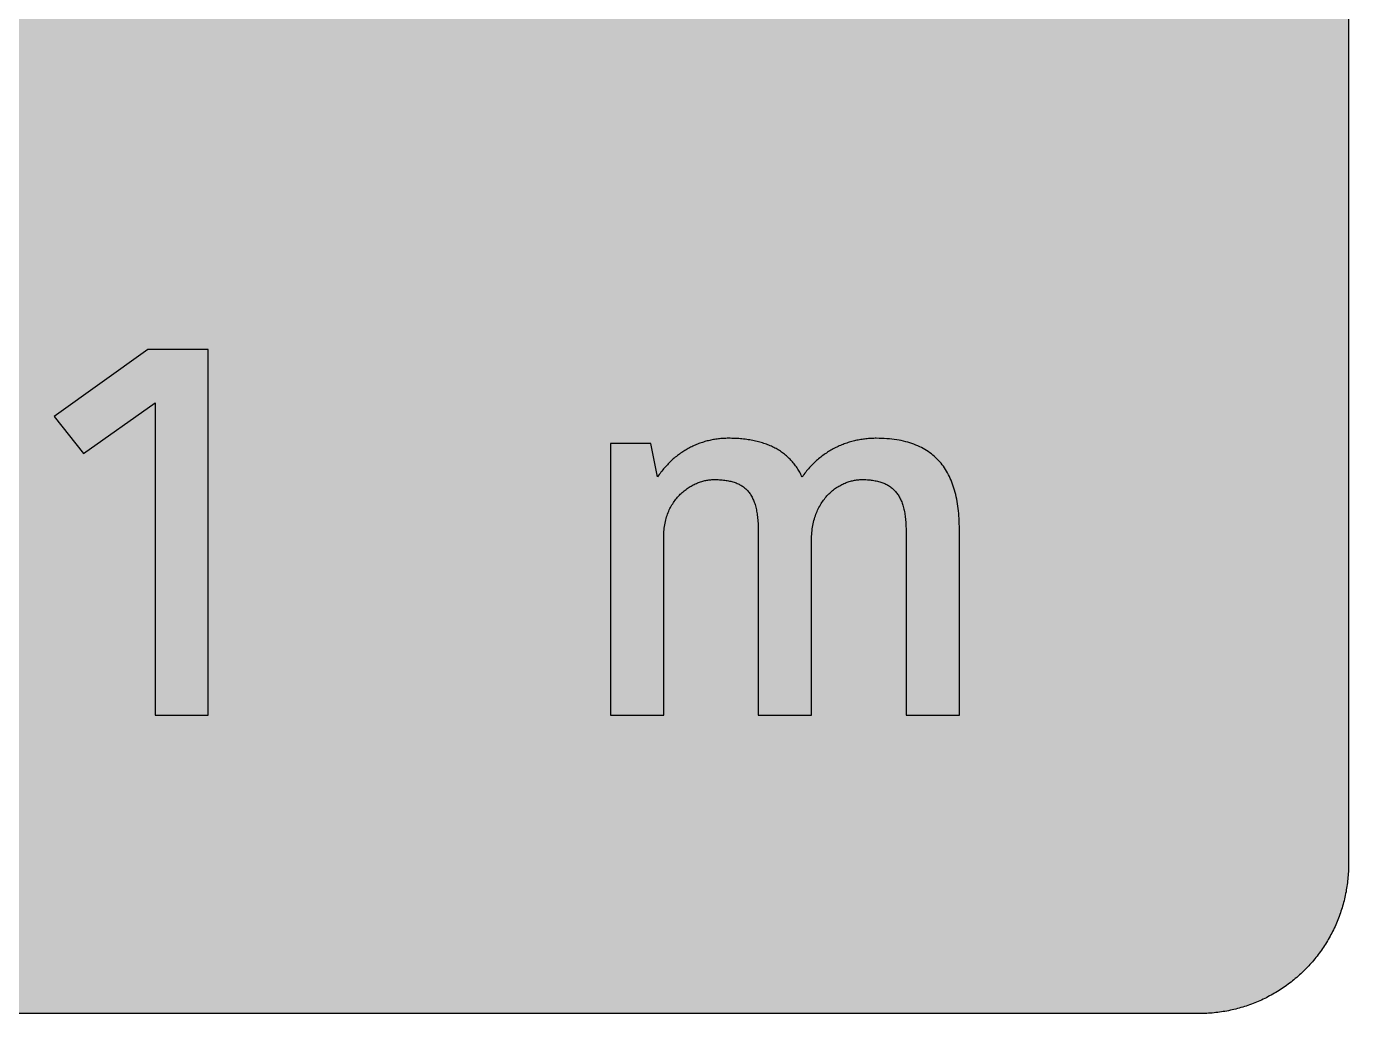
# Model space of a CAD drawing. Header units: millimetres. Extents: x 0 to 212, y 0 to 212.
# Drawn here: x 86.7 to 211.7, y 0.1 to 93.4 of the extents above; entities that cross this region are included whole.
import ezdxf

# ---------------------------------------------------------------- set-up
doc = ezdxf.new("R2010")
doc.units = ezdxf.units.MM

msp = doc.modelspace()

# ---------------------------------------------------------------- hatches: boundary and pattern name
for color, points in [(254, [(14.1633, 0.0536), (13.9878, 0.0533), (13.8125, 0.0559), (13.6373, 0.061), (13.462, 0.0686), (13.2893, 0.0787), (13.114, 0.0914), (12.9413, 0.1041), (12.7686, 0.1219), (12.5959, 0.1397), (12.4231, 0.16), (12.2504, 0.1829), (12.0777, 0.2057), (11.9075, 0.2337), (11.7373, 0.2616), (11.5672, 0.2921), (11.397, 0.3251), (11.2268, 0.3607), (11.0592, 0.3988), (10.8915, 0.4369), (10.7239, 0.4775), (10.5562, 0.5207), (10.3886, 0.5664), (10.2235, 0.6121), (10.0584, 0.6629), (9.8933, 0.7137), (9.7307, 0.7671), (9.5682, 0.8204), (9.4056, 0.8788), (9.2431, 0.9373), (9.083, 0.9982), (8.923, 1.0617), (8.763, 1.1252), (8.6055, 1.1938), (8.4455, 1.2624), (8.2906, 1.331), (8.1331, 1.4046), (7.9781, 1.4783), (7.8232, 1.5545), (7.6708, 1.6332), (7.5184, 1.7145), (7.366, 1.7958), (7.2161, 1.8796), (7.0663, 1.966), (6.919, 2.0523), (6.7716, 2.1438), (6.6243, 2.2352), (6.4795, 2.3266), (6.3348, 2.4232), (6.19, 2.5197), (6.0477, 2.6187), (5.908, 2.7178), (5.7683, 2.8194), (5.6286, 2.9235), (5.4915, 3.0302), (5.3543, 3.1369), (5.2197, 3.2461), (5.0851, 3.3579), (4.953, 3.4722), (4.8209, 3.5865), (4.6914, 3.7033), (4.5644, 3.8202), (4.4348, 3.9395), (4.3104, 4.0615), (4.1859, 4.1859), (4.0615, 4.3104), (3.9395, 4.4348), (3.8202, 4.5618), (3.7033, 4.6914), (3.5865, 4.8209), (3.4722, 4.953), (3.3579, 5.0851), (3.2487, 5.2197), (3.1369, 5.3543), (3.0302, 5.4915), (2.9235, 5.6286), (2.8194, 5.7683), (2.7178, 5.908), (2.6187, 6.0477), (2.5197, 6.19), (2.4232, 6.3348), (2.3266, 6.477), (2.2352, 6.6243), (2.1438, 6.7691), (2.0523, 6.9164), (1.966, 7.0663), (1.8796, 7.2161), (1.7958, 7.366), (1.7145, 7.5184), (1.6332, 7.6708), (1.5545, 7.8232), (1.4783, 7.9781), (1.4046, 8.1331), (1.331, 8.2906), (1.2598, 8.4455), (1.1913, 8.603), (1.1252, 8.763), (1.0592, 8.923), (0.9982, 9.083), (0.9373, 9.2431), (0.8763, 9.4056), (0.8204, 9.5682), (0.7645, 9.7307), (0.7112, 9.8933), (0.6604, 10.0584), (0.6121, 10.2235), (0.5639, 10.3911), (0.5207, 10.5562), (0.4775, 10.7239), (0.4343, 10.8915), (0.3962, 11.0592), (0.3607, 11.2268), (0.3251, 11.397), (0.2921, 11.5672), (0.2616, 11.7373), (0.2311, 11.9075), (0.2057, 12.0802), (0.1803, 12.2504), (0.1575, 12.4231), (0.1372, 12.5959), (0.1194, 12.7686), (0.1041, 12.9413), (0.0889, 13.1166), (0.0787, 13.2893), (0.0686, 13.4645), (0.061, 13.6373), (0.0559, 13.8125), (0.0508, 13.9878), (0.0508, 14.163), (0.0522, 197.6092), (0.0508, 197.7822), (0.0559, 197.9574), (0.061, 198.1327), (0.0686, 198.308), (0.0787, 198.4807), (0.0889, 198.6559), (0.1041, 198.8287), (0.1194, 199.0014), (0.1372, 199.1741), (0.1575, 199.3468), (0.1803, 199.5195), (0.2057, 199.6923), (0.2311, 199.8624), (0.2616, 200.0326), (0.2921, 200.2028), (0.3251, 200.373), (0.3607, 200.5432), (0.3962, 200.7108), (0.4343, 200.8784), (0.4775, 201.0461), (0.5207, 201.2137), (0.5639, 201.3814), (0.6121, 201.5465), (0.6604, 201.7116), (0.7112, 201.8767), (0.7645, 202.0392), (0.8204, 202.2018), (0.8763, 202.3643), (0.9373, 202.5269), (0.9982, 202.6869), (1.0592, 202.8469), (1.1252, 203.007), (1.1913, 203.1644), (1.2598, 203.3245), (1.331, 203.4794), (1.4046, 203.6369), (1.4783, 203.7918), (1.5545, 203.9468), (1.6332, 204.0992), (1.7145, 204.2516), (1.7958, 204.404), (1.8796, 204.5538), (1.966, 204.7037), (2.0523, 204.851), (2.1438, 204.9983), (2.2352, 205.1456), (2.3266, 205.2904), (2.4232, 205.4352), (2.5197, 205.58), (2.6187, 205.7222), (2.7178, 205.8619), (2.8194, 206.0016), (2.9235, 206.1413), (3.0302, 206.2785), (3.1369, 206.4156), (3.2487, 206.5503), (3.3579, 206.6849), (3.4722, 206.817), (3.5865, 206.949), (3.7033, 207.0786), (3.8202, 207.2056), (3.9395, 207.3351), (4.0615, 207.4596), (4.1859, 207.584), (4.3104, 207.7085), (4.4348, 207.8304), (4.5644, 207.9498), (4.6914, 208.0666), (4.8209, 208.1835), (4.953, 208.2978), (5.0851, 208.4121), (5.2197, 208.5213), (5.3543, 208.6331), (5.4915, 208.7397), (5.6286, 208.8464), (5.7683, 208.9506), (5.908, 209.0522), (6.0477, 209.1512), (6.19, 209.2503), (6.3348, 209.3468), (6.4795, 209.4433), (6.6243, 209.5348), (6.7716, 209.6262), (6.919, 209.7176), (7.0663, 209.804), (7.2161, 209.8904), (7.366, 209.9742), (7.5184, 210.0555), (7.6708, 210.1367), (7.8232, 210.2155), (7.9781, 210.2917), (8.1331, 210.3653), (8.2906, 210.439), (8.4455, 210.5101), (8.6055, 210.5787), (8.763, 210.6447), (8.923, 210.7108), (9.083, 210.7717), (9.2431, 210.8327), (9.4056, 210.8937), (9.5682, 210.9495), (9.7307, 211.0054), (9.8933, 211.0588), (10.0584, 211.1096), (10.2235, 211.1578), (10.3886, 211.2061), (10.5562, 211.2493), (10.7239, 211.2924), (10.8915, 211.3356), (11.0592, 211.3737), (11.2268, 211.4093), (11.397, 211.4448), (11.5672, 211.4779), (11.7373, 211.5083), (11.9075, 211.5388), (12.0777, 211.5642), (12.2504, 211.5896), (12.4231, 211.6125), (12.5959, 211.6328), (12.7686, 211.6506), (12.9413, 211.6658), (13.114, 211.6811), (13.2893, 211.6912), (13.462, 211.7014), (13.6373, 211.709), (13.8125, 211.7141), (13.9878, 211.7192), (14.163, 211.7192), (197.6078, 211.7203), (197.7822, 211.7192), (197.9574, 211.7141), (198.1327, 211.709), (198.3054, 211.7014), (198.4807, 211.6912), (198.6534, 211.6811), (198.8287, 211.6658), (199.0014, 211.6506), (199.1741, 211.6328), (199.3468, 211.6125), (199.5195, 211.5896), (199.6897, 211.5642), (199.8624, 211.5388), (200.0326, 211.5083), (200.2028, 211.4779), (200.373, 211.4448), (200.5432, 211.4093), (200.7108, 211.3737), (200.8784, 211.3356), (201.0461, 211.2924), (201.2137, 211.2493), (201.3788, 211.2061), (201.5465, 211.1578), (201.7116, 211.1096), (201.8767, 211.0588), (202.0392, 211.0054), (202.2018, 210.9495), (202.3643, 210.8937), (202.5269, 210.8327), (202.6869, 210.7717), (202.8469, 210.7108), (203.007, 210.6447), (203.167, 210.5787), (203.3245, 210.5101), (203.4794, 210.439), (203.6369, 210.3653), (203.7918, 210.2917), (203.9468, 210.2155), (204.0992, 210.1367), (204.2516, 210.0555), (204.404, 209.9742), (204.5538, 209.8904), (204.7037, 209.804), (204.8535, 209.7176), (205.0009, 209.6262), (205.1456, 209.5348), (205.293, 209.4433), (205.4352, 209.3468), (205.58, 209.2503), (205.7222, 209.1512), (205.8619, 209.0522), (206.0016, 208.9506), (206.1413, 208.8464), (206.2785, 208.7397), (206.4156, 208.6331), (206.5503, 208.5213), (206.6849, 208.4121), (206.817, 208.2978), (206.949, 208.1835), (207.0786, 208.0666), (207.2081, 207.9498), (207.3351, 207.8304), (207.4596, 207.7085), (207.584, 207.584), (207.7085, 207.4596), (207.8304, 207.3351), (207.9498, 207.2056), (208.0666, 207.0786), (208.1835, 206.949), (208.2978, 206.817), (208.4121, 206.6849), (208.5238, 206.5503), (208.6331, 206.4156), (208.7397, 206.2785), (208.8464, 206.1413), (208.9506, 206.0016), (209.0522, 205.8619), (209.1512, 205.7222), (209.2503, 205.58), (209.3468, 205.4352), (209.4433, 205.2904), (209.5348, 205.1456), (209.6262, 204.9983), (209.7176, 204.851), (209.804, 204.7037), (209.8904, 204.5538), (209.9742, 204.404), (210.0555, 204.2516), (210.1367, 204.0992), (210.2155, 203.9468), (210.2917, 203.7918), (210.3653, 203.6369), (210.439, 203.4794), (210.5076, 203.3245), (210.5762, 203.1644), (210.6447, 203.007), (210.7082, 202.8469), (210.7717, 202.6869), (210.8327, 202.5269), (210.8911, 202.3643), (210.9495, 202.2018), (211.0029, 202.0392), (211.0562, 201.8767), (211.107, 201.7116), (211.1578, 201.5465), (211.2035, 201.3814), (211.2493, 201.2137), (211.2924, 201.0461), (211.3331, 200.8784), (211.3712, 200.7108), (211.4093, 200.5432), (211.4448, 200.373), (211.4779, 200.2028), (211.5083, 200.0326), (211.5363, 199.8624), (211.5642, 199.6923), (211.5871, 199.5195), (211.6099, 199.3468), (211.6303, 199.1741), (211.648, 199.0014), (211.6658, 198.8287), (211.6785, 198.6559), (211.6912, 198.4807), (211.7014, 198.308), (211.709, 198.1327), (211.7141, 197.9574), (211.7166, 197.7822), (211.7166, 197.6069), (211.7189, 14.1647), (211.7166, 13.9878), (211.7141, 13.8125), (211.709, 13.6373), (211.7014, 13.4645), (211.6912, 13.2893), (211.6785, 13.1166), (211.6658, 12.9413), (211.648, 12.7686), (211.6303, 12.5959), (211.6099, 12.4231), (211.5871, 12.2504), (211.5642, 12.0802), (211.5363, 11.9075), (211.5083, 11.7373), (211.4779, 11.5672), (211.4448, 11.397), (211.4093, 11.2268), (211.3712, 11.0592), (211.3331, 10.8915), (211.2924, 10.7239), (211.2493, 10.5562), (211.2035, 10.3911), (211.1578, 10.2235), (211.107, 10.0584), (211.0562, 9.8933), (211.0029, 9.7307), (210.9495, 9.5682), (210.8911, 9.4056), (210.8327, 9.2431), (210.7717, 9.083), (210.7082, 8.923), (210.6447, 8.763), (210.5762, 8.603), (210.5076, 8.4455), (210.439, 8.2906), (210.3653, 8.1331), (210.2917, 7.9781), (210.2155, 7.8232), (210.1367, 7.6708), (210.0555, 7.5184), (209.9742, 7.366), (209.8904, 7.2161), (209.804, 7.0663), (209.7176, 6.9164), (209.6262, 6.7691), (209.5348, 6.6243), (209.4433, 6.477), (209.3468, 6.3348), (209.2503, 6.19), (209.1512, 6.0477), (209.0522, 5.908), (208.9506, 5.7683), (208.8464, 5.6286), (208.7397, 5.4915), (208.6331, 5.3543), (208.5238, 5.2197), (208.4121, 5.0851), (208.2978, 4.953), (208.1835, 4.8209), (208.0666, 4.6914), (207.9498, 4.5618), (207.8304, 4.4348), (207.7085, 4.3104), (207.584, 4.1859), (207.4596, 4.0615), (207.3351, 3.9395), (207.2081, 3.8202), (207.0786, 3.7033), (206.949, 3.5865), (206.817, 3.4722), (206.6849, 3.3579), (206.5503, 3.2461), (206.4156, 3.1369), (206.2785, 3.0302), (206.1413, 2.9235), (206.0016, 2.8194), (205.8619, 2.7178), (205.7222, 2.6187), (205.58, 2.5197), (205.4352, 2.4232), (205.293, 2.3266), (205.1456, 2.2352), (205.0009, 2.1438), (204.8535, 2.0523), (204.7037, 1.966), (204.5538, 1.8796), (204.404, 1.7958), (204.2516, 1.7145), (204.0992, 1.6332), (203.9468, 1.5545), (203.7918, 1.4783), (203.6369, 1.4046), (203.4794, 1.331), (203.3245, 1.2624), (203.167, 1.1938), (203.007, 1.1252), (202.8469, 1.0617), (202.6869, 0.9982), (202.5269, 0.9373), (202.3643, 0.8788), (202.2018, 0.8204), (202.0392, 0.7671), (201.8767, 0.7137), (201.7116, 0.6629), (201.5465, 0.6121), (201.3788, 0.5664), (201.2137, 0.5207), (201.0461, 0.4775), (200.8784, 0.4369), (200.7108, 0.3988), (200.5432, 0.3607), (200.373, 0.3251), (200.2028, 0.2921), (200.0326, 0.2616), (199.8624, 0.2337), (199.6897, 0.2057), (199.5195, 0.1829), (199.3468, 0.16), (199.1741, 0.1397), (199.0014, 0.1219), (198.8287, 0.1041), (198.6534, 0.0914), (198.4807, 0.0787), (198.3054, 0.0686), (198.1327, 0.061), (197.9574, 0.0559), (197.7822, 0.0533), (197.6069, 0.0533)]), (59, [(98.8589, 28.2758), (103.8973, 28.2758), (103.8973, 62.8481), (98.1675, 62.8481), (89.3272, 56.5256), (92.093, 53.0197), (98.8589, 57.8097)]), (59, [(160.9411, 28.2758), (160.9411, 44.8204), (160.942, 45.0063), (160.9471, 45.1866), (160.9573, 45.3669), (160.9725, 45.5422), (160.9877, 45.7149), (161.0106, 45.8851), (161.0335, 46.0502), (161.0614, 46.2128), (161.0944, 46.3728), (161.13, 46.5303), (161.1681, 46.6827), (161.2087, 46.8325), (161.2519, 46.9798), (161.3002, 47.1246), (161.351, 47.2643), (161.4018, 47.4015), (161.4576, 47.5361), (161.5161, 47.6682), (161.577, 47.7952), (161.6405, 47.9196), (161.7066, 48.0416), (161.7751, 48.1609), (161.8463, 48.2778), (161.9199, 48.3895), (161.9936, 48.4988), (162.0698, 48.6054), (162.1485, 48.7096), (162.2298, 48.8112), (162.3136, 48.9077), (162.3974, 49.0042), (162.4813, 49.0957), (162.5702, 49.1846), (162.6591, 49.2709), (162.748, 49.3522), (162.8394, 49.4335), (162.9308, 49.5097), (163.0248, 49.5859), (163.1213, 49.657), (163.2153, 49.7256), (163.3118, 49.7916), (163.4109, 49.8526), (163.5074, 49.9135), (163.6065, 49.972), (163.7055, 50.0253), (163.8046, 50.0786), (163.9062, 50.1269), (164.0053, 50.1726), (164.1069, 50.2158), (164.2059, 50.2564), (164.3075, 50.2945), (164.4091, 50.3301), (164.5082, 50.3631), (164.6098, 50.3936), (164.7114, 50.419), (164.8104, 50.4444), (164.9095, 50.4673), (165.0086, 50.485), (165.1076, 50.5028), (165.2041, 50.5181), (165.3007, 50.5282), (165.3972, 50.5384), (165.4937, 50.5435), (165.5877, 50.5485), (165.6791, 50.5485), (165.8188, 50.5485), (165.9534, 50.546), (166.0855, 50.5409), (166.2151, 50.5333), (166.3446, 50.5231), (166.4691, 50.513), (166.591, 50.4977), (166.7129, 50.4825), (166.8297, 50.4647), (166.944, 50.4444), (167.0583, 50.4215), (167.1676, 50.3987), (167.2768, 50.3707), (167.3835, 50.3428), (167.4851, 50.3098), (167.5867, 50.2768), (167.6857, 50.2412), (167.7822, 50.2031), (167.8762, 50.1625), (167.9677, 50.1193), (168.0566, 50.0736), (168.1429, 50.0253), (168.2293, 49.977), (168.3106, 49.9237), (168.3918, 49.8678), (168.4706, 49.8119), (168.5468, 49.751), (168.6179, 49.6875), (168.6916, 49.624), (168.7601, 49.5554), (168.8262, 49.4843), (168.8922, 49.4132), (168.9532, 49.337), (169.0141, 49.2582), (169.0726, 49.1795), (169.1284, 49.0957), (169.1818, 49.0093), (169.2351, 48.9204), (169.2834, 48.829), (169.3316, 48.735), (169.3774, 48.6385), (169.4205, 48.5394), (169.4637, 48.4353), (169.5018, 48.3311), (169.5399, 48.2219), (169.5755, 48.1127), (169.6085, 47.9984), (169.639, 47.8815), (169.6695, 47.7622), (169.6974, 47.6402), (169.7228, 47.5132), (169.7457, 47.3862), (169.7685, 47.2542), (169.7863, 47.1195), (169.8041, 46.9824), (169.8193, 46.8427), (169.8346, 46.7004), (169.8473, 46.5531), (169.8574, 46.4033), (169.865, 46.2509), (169.8701, 46.0959), (169.8752, 45.9359), (169.8777, 45.7759), (169.8803, 45.6108), (169.8805, 28.2758), (174.9171, 28.2758), (174.9171, 45.8579), (174.9146, 46.1137), (174.9095, 46.3677), (174.8993, 46.6192), (174.8892, 46.8655), (174.8739, 47.1068), (174.8536, 47.3456), (174.8307, 47.5818), (174.8053, 47.813), (174.7749, 48.0416), (174.7418, 48.2676), (174.7063, 48.4861), (174.6656, 48.7045), (174.6199, 48.9179), (174.5742, 49.1261), (174.5209, 49.3319), (174.4675, 49.5325), (174.4091, 49.7307), (174.3456, 49.9237), (174.2796, 50.1142), (174.2084, 50.3022), (174.1348, 50.4825), (174.056, 50.6628), (173.9748, 50.8356), (173.8909, 51.0057), (173.7995, 51.1734), (173.7081, 51.3359), (173.609, 51.4934), (173.5099, 51.6484), (173.4033, 51.8008), (173.294, 51.9455), (173.1823, 52.0903), (173.0629, 52.2275), (172.9435, 52.3621), (172.8165, 52.4916), (172.687, 52.6186), (172.5549, 52.7406), (172.4177, 52.8599), (172.2755, 52.9742), (172.1282, 53.0835), (171.9783, 53.1901), (171.8234, 53.2917), (171.6659, 53.3883), (171.5033, 53.4822), (171.3357, 53.5711), (171.1655, 53.655), (170.9877, 53.7362), (170.8099, 53.8124), (170.6245, 53.8861), (170.4365, 53.9521), (170.241, 54.0182), (170.0454, 54.0766), (169.8422, 54.1325), (169.6364, 54.1807), (169.4256, 54.229), (169.2097, 54.2696), (168.9887, 54.3077), (168.7652, 54.3408), (168.5366, 54.3712), (168.3029, 54.3941), (168.0642, 54.4144), (167.8203, 54.4297), (167.574, 54.4424), (167.32, 54.4474), (167.0634, 54.45), (166.9415, 54.45), (166.817, 54.4474), (166.6951, 54.4424), (166.5732, 54.4373), (166.4487, 54.4297), (166.3268, 54.4195), (166.2049, 54.4093), (166.0804, 54.3966), (165.9585, 54.3814), (165.8366, 54.3662), (165.7147, 54.3484), (165.5928, 54.3281), (165.4708, 54.3077), (165.3489, 54.2849), (165.227, 54.2595), (165.1076, 54.2341), (164.9857, 54.2061), (164.8638, 54.1757), (164.7444, 54.1426), (164.625, 54.1096), (164.5056, 54.0741), (164.3863, 54.0385), (164.2669, 53.9979), (164.15, 53.9572), (164.0332, 53.9166), (163.9138, 53.8709), (163.797, 53.8251), (163.6827, 53.7769), (163.5658, 53.7261), (163.4515, 53.6753), (163.3372, 53.6219), (163.2229, 53.5661), (163.1112, 53.5102), (162.9969, 53.4518), (162.8851, 53.3908), (162.7759, 53.3273), (162.6641, 53.2638), (162.5549, 53.1978), (162.4457, 53.1292), (162.339, 53.0581), (162.2323, 52.9869), (162.1257, 52.9133), (162.019, 52.8371), (161.9148, 52.7583), (161.8107, 52.6796), (161.7091, 52.5983), (161.6075, 52.5145), (161.5059, 52.4281), (161.4068, 52.3418), (161.3078, 52.2529), (161.2113, 52.1614), (161.1147, 52.0675), (161.0182, 51.9735), (160.9242, 51.8744), (160.8328, 51.7754), (160.7414, 51.6763), (160.6499, 51.5722), (160.561, 51.468), (160.4721, 51.3613), (160.3858, 51.2521), (160.2994, 51.1404), (160.2156, 51.0286), (160.1318, 50.9118), (160.0505, 50.7949), (159.9946, 50.9092), (159.9387, 51.0184), (159.8828, 51.1277), (159.8244, 51.2343), (159.7635, 51.341), (159.7, 51.4452), (159.6365, 51.5468), (159.5704, 51.6484), (159.5018, 51.7449), (159.4333, 51.8439), (159.3621, 51.9379), (159.291, 52.0319), (159.2148, 52.1233), (159.1412, 52.2122), (159.0624, 52.3011), (158.9837, 52.3875), (158.9024, 52.4713), (158.8186, 52.5551), (158.7348, 52.6364), (158.6484, 52.7152), (158.5595, 52.7939), (158.4706, 52.8701), (158.3792, 52.9438), (158.2852, 53.0149), (158.1912, 53.086), (158.0947, 53.1546), (157.9956, 53.2206), (157.894, 53.2867), (157.7924, 53.3502), (157.6883, 53.4111), (157.5841, 53.4721), (157.4749, 53.5305), (157.3657, 53.5864), (157.2565, 53.6423), (157.1422, 53.6956), (157.0279, 53.7464), (156.9136, 53.7947), (156.7942, 53.8429), (156.6748, 53.8886), (156.5529, 53.9318), (156.431, 53.975), (156.304, 54.0156), (156.177, 54.0537), (156.0474, 54.0893), (155.9179, 54.1249), (155.7858, 54.1579), (155.6512, 54.1909), (155.514, 54.2188), (155.3769, 54.2468), (155.2372, 54.2747), (155.0949, 54.2976), (154.9527, 54.3204), (154.8079, 54.3408), (154.6606, 54.3611), (154.5107, 54.3763), (154.3609, 54.3916), (154.2085, 54.4068), (154.0535, 54.417), (153.8961, 54.4271), (153.7386, 54.4347), (153.5786, 54.4424), (153.416, 54.4474), (153.2509, 54.45), (153.0858, 54.45), (152.9664, 54.45), (152.847, 54.4474), (152.7251, 54.4424), (152.6057, 54.4373), (152.4864, 54.4297), (152.367, 54.4195), (152.2476, 54.4068), (152.1282, 54.3941), (152.0114, 54.3789), (151.892, 54.3636), (151.7752, 54.3458), (151.6558, 54.3255), (151.5389, 54.3027), (151.4221, 54.2798), (151.3053, 54.2544), (151.1884, 54.2265), (151.0741, 54.1985), (150.9573, 54.168), (150.843, 54.135), (150.7287, 54.0995), (150.6144, 54.0639), (150.5001, 54.0258), (150.3883, 53.9877), (150.274, 53.9445), (150.1623, 53.9013), (150.0505, 53.8556), (149.9413, 53.8099), (149.8295, 53.7616), (149.7203, 53.7108), (149.6111, 53.66), (149.5019, 53.6042), (149.3952, 53.5483), (149.286, 53.4924), (149.1793, 53.4314), (149.0751, 53.3705), (148.9685, 53.307), (148.8643, 53.2435), (148.7602, 53.1749), (148.6586, 53.1063), (148.5544, 53.0377), (148.4528, 52.9641), (148.3538, 52.8904), (148.2522, 52.8142), (148.1531, 52.738), (148.0566, 52.6567), (147.9575, 52.5755), (147.861, 52.4942), (147.767, 52.4078), (147.6705, 52.3215), (147.5765, 52.2326), (147.4851, 52.1411), (147.3937, 52.0497), (147.3022, 51.9557), (147.2108, 51.8592), (147.1219, 51.7627), (147.0355, 51.6611), (146.9492, 51.5595), (146.8628, 51.4553), (146.7764, 51.3512), (146.6926, 51.2445), (146.6113, 51.1353), (146.5301, 51.0235), (146.4488, 50.9092), (146.37, 50.7949), (145.729, 53.9567), (141.9257, 53.9567), (141.9257, 28.2758), (146.9637, 28.2758), (146.9637, 45.1167), (146.9644, 45.2907), (146.9695, 45.4609), (146.9796, 45.6286), (146.9949, 45.7962), (147.0127, 45.9562), (147.033, 46.1162), (147.0584, 46.2737), (147.0863, 46.4261), (147.1193, 46.576), (147.1549, 46.7258), (147.193, 46.8681), (147.2362, 47.0103), (147.2794, 47.15), (147.3276, 47.2846), (147.3784, 47.4193), (147.4318, 47.5488), (147.4876, 47.6758), (147.5486, 47.8003), (147.6096, 47.9196), (147.6731, 48.039), (147.7416, 48.1533), (147.8102, 48.2676), (147.8813, 48.3768), (147.955, 48.4835), (148.0312, 48.5877), (148.1074, 48.6893), (148.1887, 48.7883), (148.27, 48.8848), (148.3512, 48.9763), (148.4376, 49.0677), (148.524, 49.1541), (148.6103, 49.2404), (148.6992, 49.3217), (148.7907, 49.4005), (148.8821, 49.4767), (148.9761, 49.5503), (149.0701, 49.6214), (149.164, 49.69), (149.2606, 49.7561), (149.3571, 49.8196), (149.4536, 49.8805), (149.5527, 49.9364), (149.6517, 49.9923), (149.7508, 50.0456), (149.8498, 50.0939), (149.9489, 50.1421), (150.0505, 50.1853), (150.1496, 50.2285), (150.2512, 50.2666), (150.3502, 50.3047), (150.4518, 50.3377), (150.5509, 50.3682), (150.6499, 50.3987), (150.749, 50.4241), (150.8481, 50.4469), (150.9471, 50.4698), (151.0462, 50.4876), (151.1427, 50.5054), (151.2392, 50.5181), (151.3332, 50.5282), (151.4272, 50.5384), (151.5212, 50.5435), (151.6126, 50.5485), (151.704, 50.5485), (151.8412, 50.5485), (151.9758, 50.546), (152.1104, 50.5409), (152.24, 50.5333), (152.367, 50.5257), (152.4914, 50.5155), (152.6159, 50.5028), (152.7353, 50.4876), (152.8521, 50.4723), (152.969, 50.4546), (153.0807, 50.4342), (153.1925, 50.4114), (153.2992, 50.386), (153.4058, 50.358), (153.51, 50.3301), (153.609, 50.2971), (153.7081, 50.2641), (153.8046, 50.2285), (153.8986, 50.1904), (153.99, 50.1498), (154.0789, 50.1066), (154.1678, 50.0609), (154.2517, 50.0126), (154.3355, 49.9618), (154.4142, 49.911), (154.493, 49.8551), (154.5692, 49.7967), (154.6428, 49.7357), (154.7139, 49.6748), (154.7825, 49.6087), (154.8486, 49.5402), (154.9146, 49.469), (154.9756, 49.3954), (155.0365, 49.3192), (155.0949, 49.2404), (155.1508, 49.1566), (155.2067, 49.0728), (155.2575, 48.9839), (155.3083, 48.895), (155.354, 48.801), (155.3997, 48.7045), (155.4429, 48.6054), (155.4861, 48.5013), (155.5242, 48.3972), (155.5623, 48.2879), (155.5979, 48.1762), (155.6309, 48.0619), (155.6614, 47.945), (155.6918, 47.8231), (155.7198, 47.6987), (155.7452, 47.5717), (155.768, 47.4421), (155.7909, 47.3075), (155.8087, 47.1703), (155.8265, 47.0306), (155.8417, 46.8859), (155.8569, 46.7385), (155.8696, 46.5887), (155.8798, 46.4337), (155.8874, 46.2763), (155.8925, 46.1137), (155.8976, 45.9511), (155.9001, 45.781), (155.9027, 45.6108), (155.9031, 28.2758)])]:
    msp.add_hatch(color=color).paths.add_polyline_path(points)
h = msp.add_hatch(color=59)
h.paths.add_polyline_path([(14.1633, 3.5814), (13.8887, 3.5839), (13.6169, 3.5941), (13.3477, 3.6119), (13.081, 3.6347), (12.8143, 3.6652), (12.5501, 3.7008), (12.2885, 3.7465), (12.0294, 3.7948), (11.7729, 3.8506), (11.5164, 3.9141), (11.2649, 3.9827), (11.016, 4.0564), (10.7671, 4.1351), (10.5232, 4.2215), (10.2819, 4.3129), (10.0432, 4.412), (9.8069, 4.5161), (9.5733, 4.6228), (9.3447, 4.7371), (9.1186, 4.8565), (8.8951, 4.9809), (8.6741, 5.113), (8.4582, 5.2476), (8.2448, 5.3873), (8.0366, 5.5321), (7.8308, 5.682), (7.6276, 5.8369), (7.4295, 5.9969), (7.2365, 6.1595), (7.046, 6.3297), (6.8605, 6.5024), (6.6777, 6.6802), (6.5024, 6.8605), (6.3271, 7.046), (6.1595, 7.2365), (5.9969, 7.432), (5.8369, 7.6302), (5.682, 7.8308), (5.5321, 8.0366), (5.3873, 8.2448), (5.2451, 8.4582), (5.1105, 8.6741), (4.9809, 8.8951), (4.8565, 9.1186), (4.7371, 9.3447), (4.6228, 9.5758), (4.5136, 9.8069), (4.4094, 10.0432), (4.3129, 10.2819), (4.2215, 10.5232), (4.1351, 10.7696), (4.0538, 11.016), (3.9802, 11.2649), (3.9116, 11.5189), (3.8506, 11.7729), (3.7948, 12.0294), (3.744, 12.2911), (3.7008, 12.5527), (3.6627, 12.8143), (3.6322, 13.081), (3.6093, 13.3502), (3.5916, 13.6195), (3.5814, 13.8913), (3.5789, 14.163), (3.58, 197.6092), (3.5814, 197.8812), (3.5916, 198.153), (3.6093, 198.4223), (3.6322, 198.689), (3.6627, 198.9557), (3.7008, 199.2198), (3.744, 199.4814), (3.7948, 199.7405), (3.8506, 199.9971), (3.9116, 200.2536), (3.9802, 200.5051), (4.0538, 200.754), (4.1351, 201.0029), (4.2215, 201.2467), (4.3129, 201.488), (4.4094, 201.7268), (4.5136, 201.963), (4.6228, 202.1967), (4.7371, 202.4253), (4.8565, 202.6514), (4.9809, 202.8749), (5.1105, 203.0959), (5.2451, 203.3118), (5.3873, 203.5251), (5.5321, 203.7334), (5.682, 203.9391), (5.8369, 204.1423), (5.9969, 204.3405), (6.1595, 204.5335), (6.3271, 204.724), (6.5024, 204.9094), (6.6777, 205.0923), (6.8605, 205.2676), (7.046, 205.4428), (7.2365, 205.6105), (7.4295, 205.773), (7.6276, 205.933), (7.8308, 206.088), (8.0366, 206.2378), (8.2448, 206.3826), (8.4582, 206.5249), (8.6741, 206.6595), (8.8951, 206.789), (9.1186, 206.9135), (9.3447, 207.0329), (9.5733, 207.1472), (9.8069, 207.2564), (10.0432, 207.3605), (10.2819, 207.457), (10.5232, 207.5485), (10.7671, 207.6348), (11.016, 207.7161), (11.2649, 207.7898), (11.5164, 207.8584), (11.7729, 207.9193), (12.0294, 207.9752), (12.2885, 208.026), (12.5501, 208.0692), (12.8143, 208.1073), (13.081, 208.1378), (13.3477, 208.1606), (13.6169, 208.1784), (13.8887, 208.1886), (14.163, 208.1911), (197.6078, 208.1925), (197.8787, 208.1886), (198.1505, 208.1784), (198.4197, 208.1606), (198.689, 208.1378), (198.9557, 208.1073), (199.2173, 208.0692), (199.4789, 208.026), (199.7405, 207.9752), (199.9971, 207.9193), (200.2511, 207.8584), (200.5051, 207.7898), (200.754, 207.7161), (201.0004, 207.6348), (201.2467, 207.5485), (201.488, 207.457), (201.7268, 207.3605), (201.963, 207.2564), (202.1942, 207.1472), (202.4253, 207.0329), (202.6514, 206.9135), (202.8749, 206.789), (203.0959, 206.6595), (203.3118, 206.5249), (203.5251, 206.3826), (203.7334, 206.2378), (203.9391, 206.088), (204.1398, 205.933), (204.3379, 205.773), (204.5335, 205.6105), (204.724, 205.4428), (204.9094, 205.2676), (205.0898, 205.0923), (205.2676, 204.9094), (205.4403, 204.724), (205.6105, 204.5335), (205.773, 204.3405), (205.933, 204.1423), (206.088, 203.9391), (206.2378, 203.7334), (206.3826, 203.5251), (206.5223, 203.3118), (206.6569, 203.0959), (206.789, 202.8749), (206.9135, 202.6514), (207.0329, 202.4253), (207.1472, 202.1967), (207.2538, 201.963), (207.358, 201.7268), (207.457, 201.488), (207.5485, 201.2467), (207.6348, 201.0029), (207.7136, 200.754), (207.7872, 200.5051), (207.8558, 200.2536), (207.9193, 199.9971), (207.9752, 199.7405), (208.0235, 199.4814), (208.0692, 199.2198), (208.1047, 198.9557), (208.1352, 198.689), (208.1581, 198.4223), (208.1759, 198.153), (208.186, 197.8812), (208.1911, 197.6069), (208.1911, 14.1647), (208.186, 13.8913), (208.1759, 13.6195), (208.1581, 13.3502), (208.1352, 13.081), (208.1047, 12.8143), (208.0692, 12.5527), (208.0235, 12.2911), (207.9752, 12.0294), (207.9193, 11.7729), (207.8558, 11.5189), (207.7872, 11.2649), (207.7136, 11.016), (207.6348, 10.7696), (207.5485, 10.5232), (207.457, 10.2819), (207.358, 10.0432), (207.2538, 9.8069), (207.1472, 9.5758), (207.0329, 9.3447), (206.9135, 9.1186), (206.789, 8.8951), (206.6569, 8.6741), (206.5223, 8.4582), (206.3826, 8.2448), (206.2378, 8.0366), (206.088, 7.8308), (205.933, 7.6302), (205.773, 7.432), (205.6105, 7.2365), (205.4403, 7.046), (205.2676, 6.8605), (205.0898, 6.6802), (204.9094, 6.5024), (204.724, 6.3297), (204.5335, 6.1595), (204.3379, 5.9969), (204.1398, 5.8369), (203.9391, 5.682), (203.7334, 5.5321), (203.5251, 5.3873), (203.3118, 5.2476), (203.0959, 5.113), (202.8749, 4.9809), (202.6514, 4.8565), (202.4253, 4.7371), (202.1942, 4.6228), (201.963, 4.5161), (201.7268, 4.412), (201.488, 4.3129), (201.2467, 4.2215), (201.0004, 4.1351), (200.754, 4.0564), (200.5051, 3.9827), (200.2511, 3.9141), (199.9971, 3.8506), (199.7405, 3.7948), (199.4789, 3.7465), (199.2173, 3.7008), (198.9557, 3.6652), (198.689, 3.6347), (198.4197, 3.6119), (198.1505, 3.5941), (197.8787, 3.5839), (197.6069, 3.5789)])
h.paths.add_polyline_path([(14.1633, 8.8731), (14.0259, 8.8748), (13.8887, 8.8798), (13.7541, 8.8875), (13.622, 8.9002), (13.4874, 8.9154), (13.3553, 8.9332), (13.2258, 8.9535), (13.0962, 8.9789), (12.9667, 9.0068), (12.8397, 9.0373), (12.7127, 9.0729), (12.5882, 9.1084), (12.4663, 9.1491), (12.3419, 9.1923), (12.2225, 9.238), (12.1031, 9.2888), (11.9837, 9.3396), (11.8694, 9.3929), (11.7526, 9.4513), (11.6408, 9.5098), (11.5291, 9.5733), (11.4198, 9.6368), (11.3106, 9.7053), (11.2039, 9.7765), (11.0998, 9.8476), (10.9957, 9.9238), (10.8966, 10), (10.7975, 10.0787), (10.6985, 10.1625), (10.6045, 10.2464), (10.5105, 10.3327), (10.4216, 10.4216), (10.3327, 10.5131), (10.2464, 10.6045), (10.16, 10.701), (10.0787, 10.7975), (10, 10.8966), (9.9212, 10.9982), (9.8476, 11.0998), (9.7739, 11.2039), (9.7053, 11.3106), (9.6368, 11.4198), (9.5707, 11.5291), (9.5098, 11.6408), (9.4488, 11.7551), (9.3929, 11.8694), (9.337, 11.9863), (9.2862, 12.1031), (9.238, 12.2225), (9.1923, 12.3444), (9.1491, 12.4663), (9.1084, 12.5908), (9.0703, 12.7152), (9.0373, 12.8397), (9.0068, 12.9692), (8.9789, 13.0962), (8.9535, 13.2258), (8.9306, 13.3579), (8.9129, 13.4899), (8.8976, 13.622), (8.8849, 13.7566), (8.8773, 13.8913), (8.8722, 14.0259), (8.8697, 14.163), (8.8717, 197.6092), (8.8722, 197.7441), (8.8773, 197.8812), (8.8849, 198.0159), (8.8976, 198.1479), (8.9129, 198.2826), (8.9306, 198.4146), (8.9535, 198.5442), (8.9789, 198.6737), (9.0068, 198.8033), (9.0373, 198.9303), (9.0703, 199.0573), (9.1084, 199.1817), (9.1491, 199.3036), (9.1923, 199.4281), (9.238, 199.5475), (9.2862, 199.6669), (9.337, 199.7862), (9.3929, 199.9005), (9.4488, 200.0174), (9.5098, 200.1291), (9.5707, 200.2409), (9.6368, 200.3501), (9.7053, 200.4593), (9.7739, 200.566), (9.8476, 200.6702), (9.9212, 200.7743), (10, 200.8734), (10.0787, 200.9724), (10.16, 201.0715), (10.2464, 201.1655), (10.3327, 201.2594), (10.4216, 201.3483), (10.5105, 201.4372), (10.6045, 201.5236), (10.6985, 201.61), (10.7975, 201.6912), (10.8966, 201.77), (10.9957, 201.8487), (11.0998, 201.9224), (11.2039, 201.996), (11.3106, 202.0646), (11.4198, 202.1332), (11.5291, 202.1992), (11.6408, 202.2602), (11.7526, 202.3212), (11.8694, 202.377), (11.9837, 202.4329), (12.1031, 202.4837), (12.2225, 202.532), (12.3419, 202.5777), (12.4663, 202.6209), (12.5882, 202.6615), (12.7127, 202.6996), (12.8397, 202.7326), (12.9667, 202.7631), (13.0962, 202.7911), (13.2258, 202.8165), (13.3553, 202.8393), (13.4874, 202.8571), (13.622, 202.8723), (13.7541, 202.885), (13.8887, 202.8927), (14.0259, 202.8977), (14.163, 202.9003), (197.6078, 202.9008), (197.7441, 202.8977), (197.8787, 202.8927), (198.0133, 202.885), (198.1479, 202.8723), (198.28, 202.8571), (198.4121, 202.8393), (198.5442, 202.8165), (198.6737, 202.7911), (198.8007, 202.7631), (198.9303, 202.7326), (199.0547, 202.6996), (199.1792, 202.6615), (199.3036, 202.6209), (199.4256, 202.5777), (199.5475, 202.532), (199.6669, 202.4837), (199.7837, 202.4329), (199.9005, 202.377), (200.0148, 202.3212), (200.1291, 202.2602), (200.2409, 202.1992), (200.3501, 202.1332), (200.4593, 202.0646), (200.566, 201.996), (200.6702, 201.9224), (200.7718, 201.8487), (200.8734, 201.77), (200.9724, 201.6912), (201.0689, 201.61), (201.1655, 201.5236), (201.2569, 201.4372), (201.3483, 201.3483), (201.4372, 201.2594), (201.5236, 201.1655), (201.6074, 201.0715), (201.6912, 200.9724), (201.77, 200.8734), (201.8462, 200.7743), (201.9224, 200.6702), (201.9935, 200.566), (202.0646, 200.4593), (202.1332, 200.3501), (202.1967, 200.2409), (202.2602, 200.1291), (202.3186, 200.0174), (202.377, 199.9005), (202.4304, 199.7862), (202.4812, 199.6669), (202.532, 199.5475), (202.5777, 199.4281), (202.6209, 199.3036), (202.6615, 199.1817), (202.6971, 199.0573), (202.7326, 198.9303), (202.7631, 198.8033), (202.7911, 198.6737), (202.8165, 198.5442), (202.8368, 198.4146), (202.8546, 198.2826), (202.8698, 198.1479), (202.8825, 198.0159), (202.8901, 197.8812), (202.8952, 197.7441), (202.8977, 197.6069), (202.8994, 14.1647), (202.8952, 14.0259), (202.8901, 13.8913), (202.8825, 13.7566), (202.8698, 13.622), (202.8546, 13.4899), (202.8368, 13.3579), (202.8165, 13.2258), (202.7911, 13.0962), (202.7631, 12.9692), (202.7326, 12.8397), (202.6971, 12.7152), (202.6615, 12.5908), (202.6209, 12.4663), (202.5777, 12.3444), (202.532, 12.2225), (202.4812, 12.1031), (202.4304, 11.9863), (202.377, 11.8694), (202.3186, 11.7551), (202.2602, 11.6408), (202.1967, 11.5291), (202.1332, 11.4198), (202.0646, 11.3106), (201.9935, 11.2039), (201.9224, 11.0998), (201.8462, 10.9982), (201.77, 10.8966), (201.6912, 10.7975), (201.6074, 10.701), (201.5236, 10.6045), (201.4372, 10.5131), (201.3483, 10.4216), (201.2569, 10.3327), (201.1655, 10.2464), (201.0689, 10.1625), (200.9724, 10.0787), (200.8734, 10), (200.7718, 9.9238), (200.6702, 9.8476), (200.566, 9.7765), (200.4593, 9.7053), (200.3501, 9.6368), (200.2409, 9.5733), (200.1291, 9.5098), (200.0148, 9.4513), (199.9005, 9.3929), (199.7837, 9.3396), (199.6669, 9.2888), (199.5475, 9.238), (199.4256, 9.1923), (199.3036, 9.1491), (199.1792, 9.1084), (199.0547, 9.0729), (198.9303, 9.0373), (198.8007, 9.0068), (198.6737, 8.9789), (198.5442, 8.9535), (198.4121, 8.9332), (198.28, 8.9154), (198.1479, 8.9002), (198.0133, 8.8875), (197.8787, 8.8798), (197.7441, 8.8748), (197.6069, 8.8722)], flags=16)

# ---------------------------------------------------------------- linework, layer by layer
at = {"color": 254}
msp.add_lwpolyline([(211.7166, 197.6069), (211.7189, 14.1647), (211.7166, 13.9878), (211.7141, 13.8125), (211.709, 13.6373), (211.7014, 13.4645), (211.6912, 13.2893), (211.6785, 13.1166), (211.6658, 12.9413), (211.648, 12.7686), (211.6303, 12.5959), (211.6099, 12.4231), (211.5871, 12.2504), (211.5642, 12.0802), (211.5363, 11.9075), (211.5083, 11.7373), (211.4779, 11.5672), (211.4448, 11.397), (211.4093, 11.2268), (211.3712, 11.0592), (211.3331, 10.8915), (211.2924, 10.7239), (211.2493, 10.5562), (211.2035, 10.3911), (211.1578, 10.2235), (211.107, 10.0584), (211.0562, 9.8933), (211.0029, 9.7307), (210.9495, 9.5682), (210.8911, 9.4056), (210.8327, 9.2431), (210.7717, 9.083), (210.7082, 8.923), (210.6447, 8.763), (210.5762, 8.603), (210.5076, 8.4455), (210.439, 8.2906), (210.3653, 8.1331), (210.2917, 7.9781), (210.2155, 7.8232), (210.1367, 7.6708), (210.0555, 7.5184), (209.9742, 7.366), (209.8904, 7.2161), (209.804, 7.0663), (209.7176, 6.9164), (209.6262, 6.7691), (209.5348, 6.6243), (209.4433, 6.477), (209.3468, 6.3348), (209.2503, 6.19), (209.1512, 6.0477), (209.0522, 5.908), (208.9506, 5.7683), (208.8464, 5.6286), (208.7397, 5.4915), (208.6331, 5.3543), (208.5238, 5.2197), (208.4121, 5.0851), (208.2978, 4.953), (208.1835, 4.8209), (208.0666, 4.6914), (207.9498, 4.5618), (207.8304, 4.4348), (207.7085, 4.3104), (207.584, 4.1859), (207.4596, 4.0615), (207.3351, 3.9395), (207.2081, 3.8202), (207.0786, 3.7033), (206.949, 3.5865), (206.817, 3.4722), (206.6849, 3.3579), (206.5503, 3.2461), (206.4156, 3.1369), (206.2785, 3.0302), (206.1413, 2.9235), (206.0016, 2.8194), (205.8619, 2.7178), (205.7222, 2.6187), (205.58, 2.5197), (205.4352, 2.4232), (205.293, 2.3266), (205.1456, 2.2352), (205.0009, 2.1438), (204.8535, 2.0523), (204.7037, 1.966), (204.5538, 1.8796), (204.404, 1.7958), (204.2516, 1.7145), (204.0992, 1.6332), (203.9468, 1.5545), (203.7918, 1.4783), (203.6369, 1.4046), (203.4794, 1.331), (203.3245, 1.2624), (203.167, 1.1938), (203.007, 1.1252), (202.8469, 1.0617), (202.6869, 0.9982), (202.5269, 0.9373), (202.3643, 0.8788), (202.2018, 0.8204), (202.0392, 0.7671), (201.8767, 0.7137), (201.7116, 0.6629), (201.5465, 0.6121), (201.3788, 0.5664), (201.2137, 0.5207), (201.0461, 0.4775), (200.8784, 0.4369), (200.7108, 0.3988), (200.5432, 0.3607), (200.373, 0.3251), (200.2028, 0.2921), (200.0326, 0.2616), (199.8624, 0.2337), (199.6897, 0.2057), (199.5195, 0.1829), (199.3468, 0.16), (199.1741, 0.1397), (199.0014, 0.1219), (198.8287, 0.1041), (198.6534, 0.0914), (198.4807, 0.0787), (198.3054, 0.0686), (198.1327, 0.061), (197.9574, 0.0559), (197.7822, 0.0533), (197.6069, 0.0533), (14.1633, 0.0536)], dxfattribs=at)
at = {"color": 59}
for points in [[(98.8589, 28.2758), (103.8973, 28.2758), (103.8973, 62.8481), (98.1675, 62.8481), (89.3272, 56.5256), (92.093, 53.0197), (98.8589, 57.8097), (98.8589, 28.2758)], [(160.9411, 28.2758), (160.9411, 44.8204), (160.942, 45.0063), (160.9471, 45.1866), (160.9573, 45.3669), (160.9725, 45.5422), (160.9877, 45.7149), (161.0106, 45.8851), (161.0335, 46.0502), (161.0614, 46.2128), (161.0944, 46.3728), (161.13, 46.5303), (161.1681, 46.6827), (161.2087, 46.8325), (161.2519, 46.9798), (161.3002, 47.1246), (161.351, 47.2643), (161.4018, 47.4015), (161.4576, 47.5361), (161.5161, 47.6682), (161.577, 47.7952), (161.6405, 47.9196), (161.7066, 48.0416), (161.7751, 48.1609), (161.8463, 48.2778), (161.9199, 48.3895), (161.9936, 48.4988), (162.0698, 48.6054), (162.1485, 48.7096), (162.2298, 48.8112), (162.3136, 48.9077), (162.3974, 49.0042), (162.4813, 49.0957), (162.5702, 49.1846), (162.6591, 49.2709), (162.748, 49.3522), (162.8394, 49.4335), (162.9308, 49.5097), (163.0248, 49.5859), (163.1213, 49.657), (163.2153, 49.7256), (163.3118, 49.7916), (163.4109, 49.8526), (163.5074, 49.9135), (163.6065, 49.972), (163.7055, 50.0253), (163.8046, 50.0786), (163.9062, 50.1269), (164.0053, 50.1726), (164.1069, 50.2158), (164.2059, 50.2564), (164.3075, 50.2945), (164.4091, 50.3301), (164.5082, 50.3631), (164.6098, 50.3936), (164.7114, 50.419), (164.8104, 50.4444), (164.9095, 50.4673), (165.0086, 50.485), (165.1076, 50.5028), (165.2041, 50.5181), (165.3007, 50.5282), (165.3972, 50.5384), (165.4937, 50.5435), (165.5877, 50.5485), (165.6791, 50.5485), (165.8188, 50.5485), (165.9534, 50.546), (166.0855, 50.5409), (166.2151, 50.5333), (166.3446, 50.5231), (166.4691, 50.513), (166.591, 50.4977), (166.7129, 50.4825), (166.8297, 50.4647), (166.944, 50.4444), (167.0583, 50.4215), (167.1676, 50.3987), (167.2768, 50.3707), (167.3835, 50.3428), (167.4851, 50.3098), (167.5867, 50.2768), (167.6857, 50.2412), (167.7822, 50.2031), (167.8762, 50.1625), (167.9677, 50.1193), (168.0566, 50.0736), (168.1429, 50.0253), (168.2293, 49.977), (168.3106, 49.9237), (168.3918, 49.8678), (168.4706, 49.8119), (168.5468, 49.751), (168.6179, 49.6875), (168.6916, 49.624), (168.7601, 49.5554), (168.8262, 49.4843), (168.8922, 49.4132), (168.9532, 49.337), (169.0141, 49.2582), (169.0726, 49.1795), (169.1284, 49.0957), (169.1818, 49.0093), (169.2351, 48.9204), (169.2834, 48.829), (169.3316, 48.735), (169.3774, 48.6385), (169.4205, 48.5394), (169.4637, 48.4353), (169.5018, 48.3311), (169.5399, 48.2219), (169.5755, 48.1127), (169.6085, 47.9984), (169.639, 47.8815), (169.6695, 47.7622), (169.6974, 47.6402), (169.7228, 47.5132), (169.7457, 47.3862), (169.7685, 47.2542), (169.7863, 47.1195), (169.8041, 46.9824), (169.8193, 46.8427), (169.8346, 46.7004), (169.8473, 46.5531), (169.8574, 46.4033), (169.865, 46.2509), (169.8701, 46.0959), (169.8752, 45.9359), (169.8777, 45.7759), (169.8803, 45.6108), (169.8805, 28.2758), (174.9171, 28.2758), (174.9171, 45.8579), (174.9146, 46.1137), (174.9095, 46.3677), (174.8993, 46.6192), (174.8892, 46.8655), (174.8739, 47.1068), (174.8536, 47.3456), (174.8307, 47.5818), (174.8053, 47.813), (174.7749, 48.0416), (174.7418, 48.2676), (174.7063, 48.4861), (174.6656, 48.7045), (174.6199, 48.9179), (174.5742, 49.1261), (174.5209, 49.3319), (174.4675, 49.5325), (174.4091, 49.7307), (174.3456, 49.9237), (174.2796, 50.1142), (174.2084, 50.3022), (174.1348, 50.4825), (174.056, 50.6628), (173.9748, 50.8356), (173.8909, 51.0057), (173.7995, 51.1734), (173.7081, 51.3359), (173.609, 51.4934), (173.5099, 51.6484), (173.4033, 51.8008), (173.294, 51.9455), (173.1823, 52.0903), (173.0629, 52.2275), (172.9435, 52.3621), (172.8165, 52.4916), (172.687, 52.6186), (172.5549, 52.7406), (172.4177, 52.8599), (172.2755, 52.9742), (172.1282, 53.0835), (171.9783, 53.1901), (171.8234, 53.2917), (171.6659, 53.3883), (171.5033, 53.4822), (171.3357, 53.5711), (171.1655, 53.655), (170.9877, 53.7362), (170.8099, 53.8124), (170.6245, 53.8861), (170.4365, 53.9521), (170.241, 54.0182), (170.0454, 54.0766), (169.8422, 54.1325), (169.6364, 54.1807), (169.4256, 54.229), (169.2097, 54.2696), (168.9887, 54.3077), (168.7652, 54.3408), (168.5366, 54.3712), (168.3029, 54.3941), (168.0642, 54.4144), (167.8203, 54.4297), (167.574, 54.4424), (167.32, 54.4474), (167.0634, 54.45), (166.9415, 54.45), (166.817, 54.4474), (166.6951, 54.4424), (166.5732, 54.4373), (166.4487, 54.4297), (166.3268, 54.4195), (166.2049, 54.4093), (166.0804, 54.3966), (165.9585, 54.3814), (165.8366, 54.3662), (165.7147, 54.3484), (165.5928, 54.3281), (165.4708, 54.3077), (165.3489, 54.2849), (165.227, 54.2595), (165.1076, 54.2341), (164.9857, 54.2061), (164.8638, 54.1757), (164.7444, 54.1426), (164.625, 54.1096), (164.5056, 54.0741), (164.3863, 54.0385), (164.2669, 53.9979), (164.15, 53.9572), (164.0332, 53.9166), (163.9138, 53.8709), (163.797, 53.8251), (163.6827, 53.7769), (163.5658, 53.7261), (163.4515, 53.6753), (163.3372, 53.6219), (163.2229, 53.5661), (163.1112, 53.5102), (162.9969, 53.4518), (162.8851, 53.3908), (162.7759, 53.3273), (162.6641, 53.2638), (162.5549, 53.1978), (162.4457, 53.1292), (162.339, 53.0581), (162.2323, 52.9869), (162.1257, 52.9133), (162.019, 52.8371), (161.9148, 52.7583), (161.8107, 52.6796), (161.7091, 52.5983), (161.6075, 52.5145), (161.5059, 52.4281), (161.4068, 52.3418), (161.3078, 52.2529), (161.2113, 52.1614), (161.1147, 52.0675), (161.0182, 51.9735), (160.9242, 51.8744), (160.8328, 51.7754), (160.7414, 51.6763), (160.6499, 51.5722), (160.561, 51.468), (160.4721, 51.3613), (160.3858, 51.2521), (160.2994, 51.1404), (160.2156, 51.0286), (160.1318, 50.9118), (160.0505, 50.7949), (159.9946, 50.9092), (159.9387, 51.0184), (159.8828, 51.1277), (159.8244, 51.2343), (159.7635, 51.341), (159.7, 51.4452), (159.6365, 51.5468), (159.5704, 51.6484), (159.5018, 51.7449), (159.4333, 51.8439), (159.3621, 51.9379), (159.291, 52.0319), (159.2148, 52.1233), (159.1412, 52.2122), (159.0624, 52.3011), (158.9837, 52.3875), (158.9024, 52.4713), (158.8186, 52.5551), (158.7348, 52.6364), (158.6484, 52.7152), (158.5595, 52.7939), (158.4706, 52.8701), (158.3792, 52.9438), (158.2852, 53.0149), (158.1912, 53.086), (158.0947, 53.1546), (157.9956, 53.2206), (157.894, 53.2867), (157.7924, 53.3502), (157.6883, 53.4111), (157.5841, 53.4721), (157.4749, 53.5305), (157.3657, 53.5864), (157.2565, 53.6423), (157.1422, 53.6956), (157.0279, 53.7464), (156.9136, 53.7947), (156.7942, 53.8429), (156.6748, 53.8886), (156.5529, 53.9318), (156.431, 53.975), (156.304, 54.0156), (156.177, 54.0537), (156.0474, 54.0893), (155.9179, 54.1249), (155.7858, 54.1579), (155.6512, 54.1909), (155.514, 54.2188), (155.3769, 54.2468), (155.2372, 54.2747), (155.0949, 54.2976), (154.9527, 54.3204), (154.8079, 54.3408), (154.6606, 54.3611), (154.5107, 54.3763), (154.3609, 54.3916), (154.2085, 54.4068), (154.0535, 54.417), (153.8961, 54.4271), (153.7386, 54.4347), (153.5786, 54.4424), (153.416, 54.4474), (153.2509, 54.45), (153.0858, 54.45), (152.9664, 54.45), (152.847, 54.4474), (152.7251, 54.4424), (152.6057, 54.4373), (152.4864, 54.4297), (152.367, 54.4195), (152.2476, 54.4068), (152.1282, 54.3941), (152.0114, 54.3789), (151.892, 54.3636), (151.7752, 54.3458), (151.6558, 54.3255), (151.5389, 54.3027), (151.4221, 54.2798), (151.3053, 54.2544), (151.1884, 54.2265), (151.0741, 54.1985), (150.9573, 54.168), (150.843, 54.135), (150.7287, 54.0995), (150.6144, 54.0639), (150.5001, 54.0258), (150.3883, 53.9877), (150.274, 53.9445), (150.1623, 53.9013), (150.0505, 53.8556), (149.9413, 53.8099), (149.8295, 53.7616), (149.7203, 53.7108), (149.6111, 53.66), (149.5019, 53.6042), (149.3952, 53.5483), (149.286, 53.4924), (149.1793, 53.4314), (149.0751, 53.3705), (148.9685, 53.307), (148.8643, 53.2435), (148.7602, 53.1749), (148.6586, 53.1063), (148.5544, 53.0377), (148.4528, 52.9641), (148.3538, 52.8904), (148.2522, 52.8142), (148.1531, 52.738), (148.0566, 52.6567), (147.9575, 52.5755), (147.861, 52.4942), (147.767, 52.4078), (147.6705, 52.3215), (147.5765, 52.2326), (147.4851, 52.1411), (147.3937, 52.0497), (147.3022, 51.9557), (147.2108, 51.8592), (147.1219, 51.7627), (147.0355, 51.6611), (146.9492, 51.5595), (146.8628, 51.4553), (146.7764, 51.3512), (146.6926, 51.2445), (146.6113, 51.1353), (146.5301, 51.0235), (146.4488, 50.9092), (146.37, 50.7949), (145.729, 53.9567), (141.9257, 53.9567), (141.9257, 28.2758), (146.9637, 28.2758), (146.9637, 45.1167), (146.9644, 45.2907), (146.9695, 45.4609), (146.9796, 45.6286), (146.9949, 45.7962), (147.0127, 45.9562), (147.033, 46.1162), (147.0584, 46.2737), (147.0863, 46.4261), (147.1193, 46.576), (147.1549, 46.7258), (147.193, 46.8681), (147.2362, 47.0103), (147.2794, 47.15), (147.3276, 47.2846), (147.3784, 47.4193), (147.4318, 47.5488), (147.4876, 47.6758), (147.5486, 47.8003), (147.6096, 47.9196), (147.6731, 48.039), (147.7416, 48.1533), (147.8102, 48.2676), (147.8813, 48.3768), (147.955, 48.4835), (148.0312, 48.5877), (148.1074, 48.6893), (148.1887, 48.7883), (148.27, 48.8848), (148.3512, 48.9763), (148.4376, 49.0677), (148.524, 49.1541), (148.6103, 49.2404), (148.6992, 49.3217), (148.7907, 49.4005), (148.8821, 49.4767), (148.9761, 49.5503), (149.0701, 49.6214), (149.164, 49.69), (149.2606, 49.7561), (149.3571, 49.8196), (149.4536, 49.8805), (149.5527, 49.9364), (149.6517, 49.9923), (149.7508, 50.0456), (149.8498, 50.0939), (149.9489, 50.1421), (150.0505, 50.1853), (150.1496, 50.2285), (150.2512, 50.2666), (150.3502, 50.3047), (150.4518, 50.3377), (150.5509, 50.3682), (150.6499, 50.3987), (150.749, 50.4241), (150.8481, 50.4469), (150.9471, 50.4698), (151.0462, 50.4876), (151.1427, 50.5054), (151.2392, 50.5181), (151.3332, 50.5282), (151.4272, 50.5384), (151.5212, 50.5435), (151.6126, 50.5485), (151.704, 50.5485), (151.8412, 50.5485), (151.9758, 50.546), (152.1104, 50.5409), (152.24, 50.5333), (152.367, 50.5257), (152.4914, 50.5155), (152.6159, 50.5028), (152.7353, 50.4876), (152.8521, 50.4723), (152.969, 50.4546), (153.0807, 50.4342), (153.1925, 50.4114), (153.2992, 50.386), (153.4058, 50.358), (153.51, 50.3301), (153.609, 50.2971), (153.7081, 50.2641), (153.8046, 50.2285), (153.8986, 50.1904), (153.99, 50.1498), (154.0789, 50.1066), (154.1678, 50.0609), (154.2517, 50.0126), (154.3355, 49.9618), (154.4142, 49.911), (154.493, 49.8551), (154.5692, 49.7967), (154.6428, 49.7357), (154.7139, 49.6748), (154.7825, 49.6087), (154.8486, 49.5402), (154.9146, 49.469), (154.9756, 49.3954), (155.0365, 49.3192), (155.0949, 49.2404), (155.1508, 49.1566), (155.2067, 49.0728), (155.2575, 48.9839), (155.3083, 48.895), (155.354, 48.801), (155.3997, 48.7045), (155.4429, 48.6054), (155.4861, 48.5013), (155.5242, 48.3972), (155.5623, 48.2879), (155.5979, 48.1762), (155.6309, 48.0619), (155.6614, 47.945), (155.6918, 47.8231), (155.7198, 47.6987), (155.7452, 47.5717), (155.768, 47.4421), (155.7909, 47.3075), (155.8087, 47.1703), (155.8265, 47.0306), (155.8417, 46.8859), (155.8569, 46.7385), (155.8696, 46.5887), (155.8798, 46.4337), (155.8874, 46.2763), (155.8925, 46.1137), (155.8976, 45.9511), (155.9001, 45.781), (155.9027, 45.6108), (155.9031, 28.2758), (160.9411, 28.2758)]]:
    msp.add_lwpolyline(points, dxfattribs=at)

doc.saveas('drawing.dxf')
